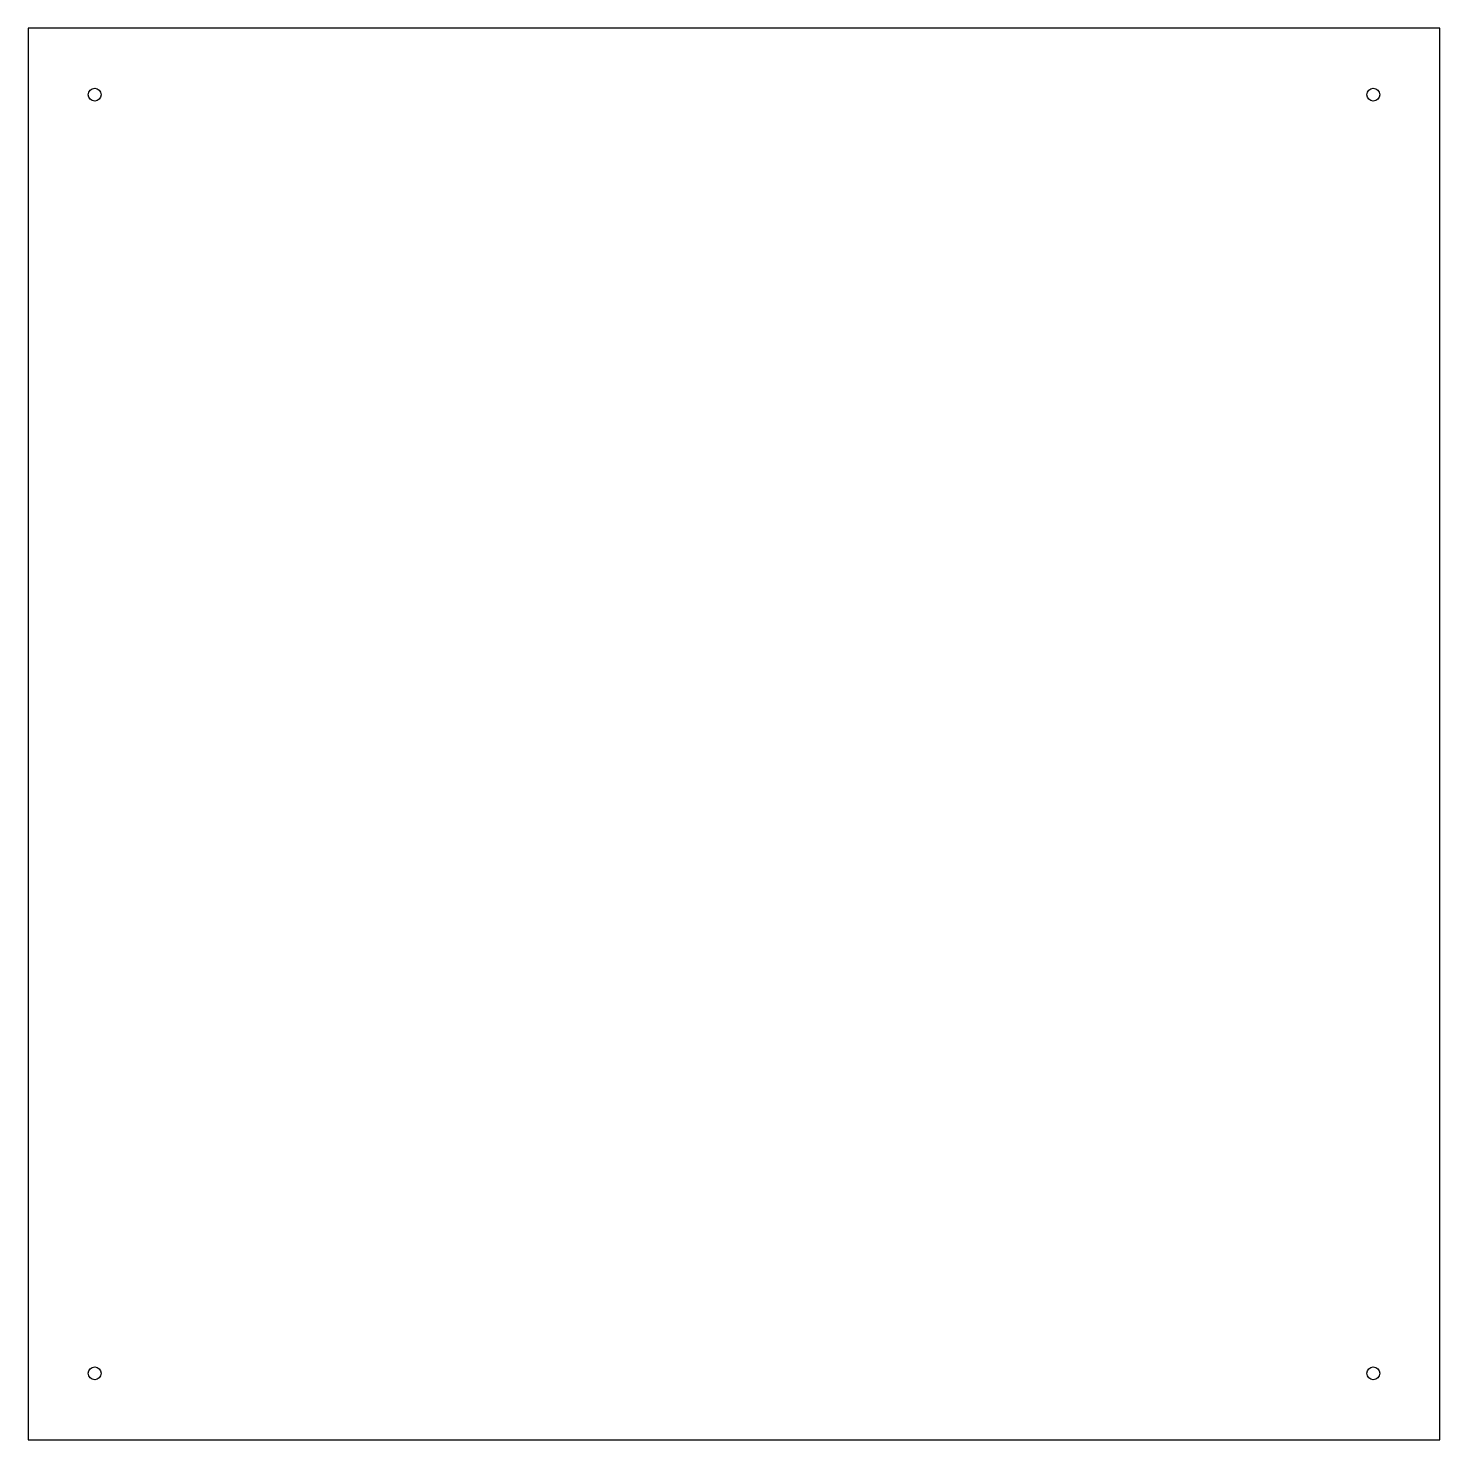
# Model space of a CAD drawing. Header units: millimetres. Extents: x -659 to -1, y -659 to -1.
import ezdxf

# ---------------------------------------------------------------- set-up
doc = ezdxf.new("R2010")
doc.units = ezdxf.units.MM
doc.layers.get('0').update_dxf_attribs({"linetype": 'CONTINUOUS'})

msp = doc.modelspace()

# ---------------------------------------------------------------- linework, layer by layer
msp.add_lwpolyline([(-1, -1), (-659, -1), (-659, -659), (-1, -659)], close=True)
for centre in [(-628, -32), (-32, -32), (-628, -628), (-32, -628)]:
    msp.add_circle(centre, 3)

doc.saveas('drawing.dxf')
